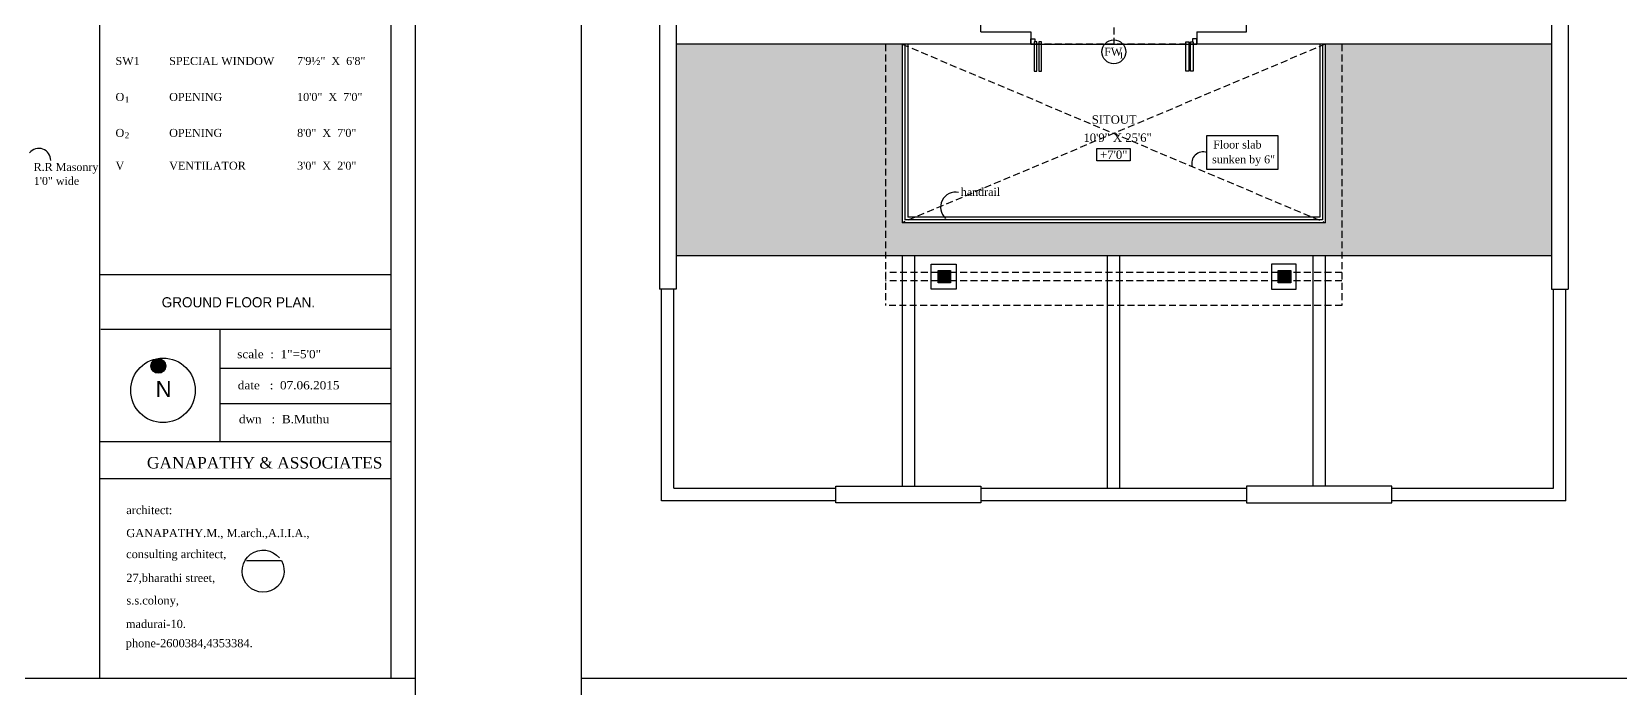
# Model space of a CAD drawing. Extents: x 12259 to 18078, y -1461 to 1911.
# Drawn here: x 14510 to 15658, y -330 to 144 of the extents above; entities that cross this region are included whole.
import ezdxf

# ---------------------------------------------------------------- set-up
doc = ezdxf.new("R2010")
doc.units = 0
doc.header["$LTSCALE"] = 20
doc.header["$MEASUREMENT"] = 0
doc.linetypes.add('HIDDEN', pattern=[0.375, 0.25, -0.125])
doc.layers.get('0').update_dxf_attribs({"linetype": 'CONTINUOUS'})
for name, color, linetype in [('border', 230, 'CONTINUOUS'), ('BORTEXT', 2, 'CONTINUOUS'), ('column', 31, 'CONTINUOUS'), ('DETTEXT', 7, 'CONTINUOUS'), ('DOOR', 1, 'CONTINUOUS'), ('door text', 2, 'CONTINUOUS'), ('handrail', 1, 'CONTINUOUS'), ('HATCH', 252, 'CONTINUOUS'), ('Roof lilne', 31, 'CONTINUOUS'), ('text', 2, 'CONTINUOUS'), ('TEXTS', 2, 'CONTINUOUS'), ('Thatti', 21, 'CONTINUOUS'), ('wall', 13, 'CONTINUOUS')]:
    doc.layers.add(name, color=color, linetype=linetype)
doc.layers.add('correct', color=230, linetype='CONTINUOUS', plot=False)
doc.styles.add('STYLE1', font='arial_2.ttf', dxfattribs={"width": 0.75, "oblique": 25})
doc.styles.add('style3', font='times_2.ttf')
doc.styles.add('style4', font='boos1_1.ttf')
doc.styles.add('style5', font='times_2.ttf')

# ---------------------------------------------------------------- blocks, each defined once
blk = doc.blocks.new('*U222')
at = {"layer": 'TEXTS'}
blk.add_hatch(color=256, dxfattribs=at).paths.add_polyline_path([(-5.61, 10.84, 1), (1.8, 10.84, 1)])
for centre, radius in [((0.44, -1.46), 16.23), ((-1.9, 10.84), 3.71)]:
    blk.add_circle(centre, radius, dxfattribs=at)
at = {"layer": 'TEXTS', "style": 'STYLE1'}
blk.add_text('N', height=7.92, dxfattribs=at).set_placement((-3.24, -4.76))

msp = doc.modelspace()

# ---------------------------------------------------------------- hatches: boundary and pattern name
at = {"layer": 'HATCH'}
for points in [[(15173.9, -28.2), (15164.9, -28.2), (15164.9, -37.2), (15173.9, -37.2)], [(15419.9, -28.2), (15410.9, -28.2), (15410.9, -37.2), (15419.9, -37.2)]]:
    msp.add_hatch(color=8, dxfattribs=at).paths.add_polyline_path(points)
at = {"layer": 'Thatti'}
h = msp.add_hatch(dxfattribs=at)
h.set_pattern_fill('SPANTILE', color=8, scale=7, style=0)
h.set_pattern_definition([(274.9697, (43.06582, 1088.0075), (-6.999939149, 84.0000073606), [6.464304, -155.143247]), (180, (43.626, 1081.5675), (-7, -7), [0.56, -6.44]), (0, (36.626, 1081.0075), (7, 7), [1.96, -5.04]), (90, (38.586, 1081.0075), (-7, 7), [0.7, -6.3]), (270, (43.066, 1081.7075), (7, -7), [0.7, -6.3]), (0, (43.066, 1081.0075), (7, 7), [0.56, -6.44]), (0, (36.626, 1081.5675), (7, 7), [1.4, -5.6]), (85.0303, (38.02582, 1081.5675), (6.999939149, 84.0000073606), [6.464304, -155.143247]), (52.6961, (38.02582, 1081.9175), (-90.999901229, -119.000075192), [1.848056, -182.95725]), (18.4349, (39.1458, 1083.3875), (14.00000304, 6.99998882), [1.770874, -20.365065]), (341.5651, (40.8258, 1083.9475), (-14.00000304, 6.99998882), [1.770874, -20.365065]), (307.3039, (42.50582, 1083.3875), (90.999901229, -119.000075192), [1.848056, -182.95725]), (20.2249, (39.49582, 1082.8975), (-76.99998085, -28.000058349), [1.417395, -140.321804]), (339.7751, (40.82582, 1083.3875), (76.99998085, -28.000058349), [1.417395, -140.321804]), (307.4054, (42.15582, 1082.8975), (70.000069668, -90.999947255), [1.498063, -148.308475]), (52.5946, (38.58582, 1081.7075), (-70.000069668, -90.999947255), [1.498063, -148.308475])])
h.paths.add_polyline_path([(15444.9, 6.3), (15138.9, 6.3), (15138.9, 135.3), (14975.4, 135.3), (14975.4, -17.7), (15608.4, -17.7), (15608.4, 135.3), (15444.9, 135.3)])

# ---------------------------------------------------------------- linework, layer by layer
for p, q in [((15138.9, 135.3), (15138.9, 6.3)), ((15231.9, 135.3), (15351.9, 135.3)), ((15444.9, 135.3), (15444.9, 6.3)), ((15444.9, 6.3), (15138.9, 6.3)), ((15138.9, -17.7), (15138.9, -184.2)), ((15147.9, -17.7), (15147.9, -184.2)), ((15287.4, -185.7), (15287.4, -17.7)), ((15296.4, -185.7), (15296.4, -17.7)), ((15435.9, -17.7), (15435.9, -184.2)), ((15444.9, -17.7), (15444.9, -184.2))]:
    msp.add_line(p, q)
at = {"linetype": 'HIDDEN'}
for p, q in [((15444.9, 135.3), (15138.9, 6.3)), ((15138.9, 135.3), (15444.9, 6.3)), ((15164.9, -29.7), (15126.9, -29.7)), ((15410.9, -29.7), (15173.9, -29.7)), ((15456.9, -29.7), (15419.9, -29.7)), ((15164.9, -35.7), (15126.9, -35.7)), ((15410.9, -35.7), (15173.9, -35.7)), ((15456.9, -35.7), (15419.9, -35.7))]:
    msp.add_line(p, q, dxfattribs=at)
at = {"layer": 'border', "color": 13}
for p, q in [((14558.6, 425.5), (14558.6, -323.3)), ((14769.1, 425.5), (14769.1, -323.3)), ((14558.6, -31.2), (14769.1, -31.2)), ((14559.5, -70.7), (14769.1, -70.7))]:
    msp.add_line(p, q, dxfattribs=at)
at = {"layer": 'border'}
for p, q in [((14786.9, -323.3), (13794.4, -323.3)), ((15899.3, -323.3), (14906.9, -323.3))]:
    msp.add_line(p, q, dxfattribs=at)
at = {"layer": 'BORTEXT', "color": 13}
for p, q in [((14645.6, -70.7), (14645.6, -151.9)), ((14645.6, -98.9), (14769.1, -98.9)), ((14645.6, -124.5), (14769.1, -124.5))]:
    msp.add_line(p, q, dxfattribs=at)
at = {"layer": 'BORTEXT', "color": 2}
msp.add_lwpolyline([(14664.9, -238), (14690, -238, -26.384304), (14688.7, -236.1)], format="xyb", dxfattribs=at)
at = {"layer": 'column'}
for points in [[(15173.9, -37.2), (15164.9, -37.2), (15164.9, -28.2), (15173.9, -28.2)], [(15419.9, -37.2), (15410.9, -37.2), (15410.9, -28.2), (15419.9, -28.2)]]:
    msp.add_lwpolyline(points, close=True, dxfattribs=at)
at = {"layer": 'correct', "color": 3}
for points in [[(13794.4, -339.1), (14786.9, -339.1), (14786.9, 853.8), (13794.4, 853.8)], [(14906.9, -339.1), (15899.3, -339.1), (15899.3, 853.8), (14906.9, 853.8)]]:
    msp.add_lwpolyline(points, close=True, dxfattribs=at)
at = {"layer": 'DETTEXT'}
msp.add_lwpolyline([(15359.2, 69.3), (15410.5, 69.3), (15410.5, 44.7), (15359.2, 44.7)], close=True, dxfattribs=at)
for centre, radius, start, end in [((14514.7, 51.4), 8.55, 358.8494, 141.9547), ((15356.5, 49.3), 8.15, 70.0469, 197.6499), ((15177.6, 17.5), 10.9, 78.5863, 228.1205)]:
    msp.add_arc(centre, radius, start, end, dxfattribs=at)
at = {"layer": 'DOOR'}
for p, q in [((15234.4, 137), (15234.4, 135.3)), ((15348.9, 137), (15349.4, 137)), ((15349.4, 137), (15349.4, 135.3))]:
    msp.add_line(p, q, dxfattribs=at)
for points in [[(15234.4, 135.3), (15231.9, 135.3), (15231.9, 139.3), (15234.9, 139.3), (15234.9, 137)], [(15349.4, 135.3), (15351.9, 135.3), (15351.9, 139.3), (15348.9, 139.3), (15348.9, 137)]]:
    msp.add_lwpolyline(points, dxfattribs=at)
for points in [[(15234.4, 115.7), (15236.4, 115.7), (15236.4, 137), (15234.4, 137)], [(15237.7, 115.7), (15239.7, 115.7), (15239.7, 137), (15237.7, 137)], [(15346.1, 115.7), (15344.1, 115.7), (15344.1, 137), (15346.1, 137)], [(15349.4, 115.7), (15347.4, 115.7), (15347.4, 137), (15349.4, 137)]]:
    msp.add_lwpolyline(points, close=True, dxfattribs=at)
at = {"layer": 'door text', "color": 7}
msp.add_circle((15292, 129.8), 8.62, dxfattribs=at)
at = {"layer": 'handrail'}
for p, q in [((15140.9, 135.3), (15140.9, 8.3)), ((15142.9, 135.3), (15142.9, 10.3)), ((15440.9, 135.3), (15440.9, 10.3)), ((15442.9, 135.3), (15442.9, 8.3)), ((15442.9, 8.3), (15140.9, 8.3)), ((15440.9, 10.3), (15142.9, 10.3))]:
    msp.add_line(p, q, dxfattribs=at)
at = {"layer": 'Roof lilne', "linetype": 'HIDDEN'}
for p, q in [((15291.9, 552.3), (15291.9, 135.3)), ((15456.9, 135.3), (15126.9, 135.3)), ((15126.9, 135.3), (15126.9, -53.6)), ((15456.9, 135.3), (15456.9, -53.6)), ((15456.9, -53.6), (15126.9, -53.6))]:
    msp.add_line(p, q, dxfattribs=at)
at = {"layer": 'Roof lilne'}
msp.add_line((15608.4, -17.7), (14975.4, -17.7), dxfattribs=at)
at = {"layer": 'text', "color": 13}
for p, q in [((14558.6, -151.9), (14769.1, -151.9)), ((14558.6, -178.6), (14769.1, -178.6))]:
    msp.add_line(p, q, dxfattribs=at)
at = {"layer": 'text'}
msp.add_lwpolyline([(15279.7, 59.9), (15303.8, 59.9), (15303.8, 50.9), (15279.7, 50.9)], close=True, dxfattribs=at)
at = {"layer": 'wall', "color": 2}
for p, q in [((14963.4, 192.3), (14963.4, -41.7)), ((14975.4, 192.3), (14975.4, -41.7)), ((15608.4, 192.3), (15608.4, -41.7)), ((15620.4, 192.3), (15620.4, -41.7)), ((14975.4, -41.7), (14963.4, -41.7)), ((14964.9, -194.7), (14964.9, -41.7)), ((14973.9, -185.7), (14973.9, -41.7)), ((15608.4, -41.7), (15620.4, -41.7)), ((15609.9, -185.7), (15609.9, -41.7)), ((15618.9, -194.7), (15618.9, -41.7)), ((15090.9, -194.7), (14964.9, -194.7)), ((14973.9, -185.7), (15090.9, -185.7)), ((15090.9, -196.2), (15090.9, -184.2)), ((15090.9, -184.2), (15195.9, -184.2)), ((15195.9, -184.2), (15195.9, -196.2)), ((15195.9, -185.7), (15387.9, -185.7)), ((15387.9, -194.7), (15195.9, -194.7)), ((15492.9, -184.2), (15387.9, -184.2)), ((15387.9, -184.2), (15387.9, -196.2)), ((15492.9, -196.2), (15492.9, -184.2)), ((15492.9, -185.7), (15609.9, -185.7)), ((15618.9, -194.7), (15492.9, -194.7)), ((15195.9, -196.2), (15090.9, -196.2)), ((15387.9, -196.2), (15492.9, -196.2))]:
    msp.add_line(p, q, dxfattribs=at)
at = {"layer": 'wall'}
for p, q in [((15195.9, 144.3), (15195.9, 167.8)), ((15387.9, 144.3), (15387.9, 167.8)), ((15195.9, 144.3), (15231.9, 144.3)), ((15231.9, 144.3), (15231.9, 135.3)), ((15351.9, 144.3), (15351.9, 135.3)), ((15351.9, 144.3), (15387.9, 144.3)), ((15231.9, 135.3), (14975.4, 135.3)), ((15608.4, 135.3), (15351.9, 135.3))]:
    msp.add_line(p, q, dxfattribs=at)
for points in [[(15177.9, -41.7), (15159.9, -41.7), (15159.9, -23.7), (15177.9, -23.7)], [(15405.9, -41.7), (15423.9, -41.7), (15423.9, -23.7), (15405.9, -23.7)]]:
    msp.add_lwpolyline(points, close=True, dxfattribs=at)

# ---------------------------------------------------------------- block references
at = {"layer": 'text', "xscale": 1.435897435896777, "yscale": 1.435897435896777, "zscale": 1.435897435896777}
msp.add_blockref('*U222', (14603.8, -112.8), dxfattribs=at)

# ---------------------------------------------------------------- texts
at = {"layer": 'BORTEXT'}
for s, height, style, p in [('SW1', 5.79, 'style5', (14570.1, 120.3)), ('SPECIAL WINDOW', 5.787, 'style5', (14608.9, 120.3)), ('7\'9½"  X  6\'8"', 5.787, 'style5', (14701.4, 120.3)), ('O', 5.79, 'style5', (14570.1, 94.3)), ('OPENING', 5.79, 'style5', (14608.9, 94.3)), ('10\'0"  X  7\'0"', 5.787, 'style5', (14701.4, 94.3)), ('O', 5.79, 'style5', (14570.1, 68.3)), ('OPENING', 5.79, 'style5', (14608.9, 68.3)), ('8\'0"  X  7\'0"', 5.787, 'style5', (14701.4, 68.3)), ('V', 5.79, 'style5', (14570.1, 44.6)), ('VENTILATOR', 5.79, 'style5', (14608.9, 44.6)), ('3\'0"  X  2\'0"', 5.787, 'style5', (14701.4, 44.6)), ('GROUND FLOOR PLAN.', 7.315, 'style4', (14603.5, -54.9))]:
    msp.add_text(s, height=height, dxfattribs=dict(at, style=style)).set_placement(p)
at = {"layer": 'BORTEXT', "color": 7, "style": 'style3', "width": 1.061034}
for s, p in [('scale  :  1"=5\'0"', (14658.1, -91.7)), ('date   :  07.06.2015', (14658.5, -114.2)), ('dwn   :  B.Muthu', (14659.3, -138.7))]:
    msp.add_text(s, height=5.966, dxfattribs=at).set_placement(p)
at = {"layer": 'BORTEXT', "color": 13, "style": 'style5'}
msp.add_text('GANAPATHY & ASSOCIATES', height=8.316, dxfattribs=at).set_placement((14592.8, -171.4))
at = {"layer": 'BORTEXT', "color": 2, "style": 'style5'}
for s, height, p in [('architect:', 5.91, (14577.9, -204.4)), ('GANAPATHY.M., M.arch.,A.I.I.A.,', 5.914, (14577.9, -221)), ('consulting architect,', 5.914, (14577.8, -236.2)), ('27,bharathi street,', 5.914, (14577.9, -253.4)), ('s.s.colony,', 5.914, (14578, -269.7)), ('madurai-10.', 5.914, (14577.6, -286.7)), ('phone-2600384,4353384.', 5.914, (14577.5, -300.6))]:
    msp.add_text(s, height=height, dxfattribs=at).set_placement(p)
at = {"layer": 'DETTEXT', "style": 'style5'}
for s, p in [('Floor slab', (15363.8, 59.9)), ('R.R Masonry', (14510.9, 43.7)), ('sunken by 6"', (15363, 49.2)), ('1\'0" wide', (14511, 33.6)), ('handrail', (15181.3, 25.7))]:
    msp.add_text(s, height=5.75, dxfattribs=at).set_placement(p)
at = {"layer": 'door text', "style": 'style5'}
msp.add_text('FW', height=5.75, dxfattribs=at).set_placement((15285, 127))
at = {"layer": 'door text', "color": 0, "style": 'style5'}
for s, p in [('1', (15295.8, 125.2)), ('1', (14576.8, 93.2)), ('2', (14576.8, 67.3))]:
    msp.add_text(s, height=4.31, dxfattribs=at).set_placement(p)
at = {"layer": 'text', "style": 'style5'}
for s, p in [('SITOUT', (15276, 77.8)), ('10\'9" X 25\'6"', (15270, 64.7))]:
    msp.add_text(s, height=6.05, rotation=0.0485, dxfattribs=at).set_placement(p)
msp.add_text('+7\'0"', height=6.05, dxfattribs=at).set_placement((15282.1, 52.4))

doc.saveas('drawing.dxf')
